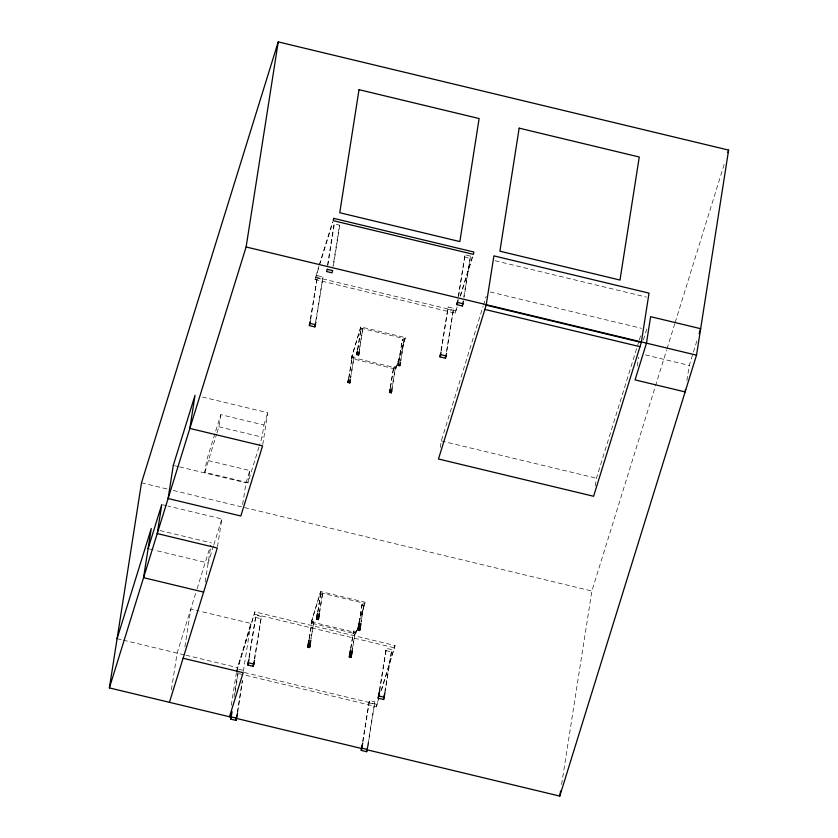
<?xml version="1.0" encoding="UTF-8"?>
<svg xmlns="http://www.w3.org/2000/svg" width="838" height="838" viewBox="0 0 838 838"><rect width="100%" height="100%" fill="white"/><g stroke="black" fill="none" stroke-linecap="round" stroke-linejoin="round"><path stroke-width="0.63" stroke-dasharray="4.19 3.14" d="M259.005 446.989L247.933 482.678L204.776 472.318L206.672 460.198L220.803 414.653L263.949 425.023L262.053 437.143L259.382 445.764M171.402 689.705L177.132 653.106L196.721 589.942M216.99 432.932L218.896 426.783L220.803 414.653M184.884 646.873L190.813 609.017L198.313 610.818M205.195 582.001L210.925 545.402M217.482 546.743L221.84 518.952L168.04 506.037M242.622 504.518L246.016 482.845L249.829 470.558L206.672 460.198M247.933 482.678L249.829 470.558M262.765 444.611L267.762 412.736L202.566 397.076M231.257 705.397L236.4 672.579M236.599 671.322L250.866 623.441L199.57 611.122M234.053 697.206L238.086 671.448M235.153 692.408L238.17 673.092M243.355 671.395L250.866 623.441M237.269 712.688L242.318 680.487M237.762 711.745L242.601 680.844M236.714 671.783L254.93 611.876L395.054 645.543L381.395 690.742M249.012 657.306L255.957 615.165L261.393 616.464L254.731 658.972M249.305 657.662L255.957 615.165M254.448 658.616L261.393 616.464M457.098 307.022L455.202 313.15L315.078 279.494L318.869 266.128M310.385 319.152L317.529 275.712L322.965 277.022L315.905 322.096M310.668 319.508L317.529 275.712M315.622 321.74L322.965 277.022M327.564 265.08L334.016 223.872L339.453 225.171L333 266.39M327.847 265.437L334.509 222.939M333.482 265.457L339.935 224.238M397.652 363.084L395.766 369.149L351.258 358.454L360.843 326.914L405.362 337.609L398.019 361.869M348.608 378.766L352.285 356.454L354.003 356.873L350.693 378.032M348.964 377.624L352.285 356.454M356.695 630.134L355.563 633.769L311.055 623.084L320.65 591.544L365.159 602.239L359.324 621.649M309.191 638.409L312.082 621.073L313.81 621.492L311.076 638.923M309.348 638.514L312.082 621.073M350.535 377.938L354.003 356.873M310.919 638.828L313.81 621.492M351.258 358.454L360.843 326.914M357.554 349.603L361.031 328.538L362.76 328.957L359.251 351.363M357.721 349.708L361.031 328.538M311.055 623.084L320.65 591.544M317.749 611.74L320.828 593.157L322.557 593.576L319.634 612.253M317.906 611.834L320.828 593.157M359.282 350.022L362.76 328.957M319.477 612.159L322.557 593.576M390.309 387.439L393.787 366.374L395.505 366.793L391.995 389.199M390.466 387.544L393.787 366.374M350.693 648.329L353.584 631.004L355.312 631.412L352.578 648.842M350.85 648.434L353.584 631.004M391.838 389.104L395.505 366.793M395.766 369.149L405.362 337.609M352.222 649.995L355.312 631.412M355.563 633.769L356.506 630.124M398.71 361.733L402.376 339.421L404.105 339.84L400.784 361.01M398.867 361.838L402.376 339.421M359.093 622.624L362.173 604.051L363.901 604.46L361.178 621.89M359.251 622.728L362.173 604.051M400.627 360.906L404.105 339.84M361.01 621.796L363.901 604.46M362.665 741.379L369.401 700.516L374.837 701.825L368.186 744.322M362.948 741.735L369.401 700.516M367.903 743.966L374.837 701.825M238.861 673.616L376.451 706.664L378.336 699.426M379.394 690.46L386.339 648.319L391.775 649.618L385.312 690.837M379.677 690.816L386.339 648.319M384.831 691.769L391.775 649.618M441.008 350.441L448.152 307.001L453.588 308.311L446.727 352.096M441.291 350.787L448.152 307.001M446.445 351.74L453.588 308.311M455.202 313.15L456.71 307.137M458.145 296.945L465.08 254.804L470.516 256.103L464.063 297.322M458.627 296.013L465.08 254.804M463.781 296.966L470.516 256.103M440.285 447.408L441.291 440.956L483.044 306.331M595.221 485.967L596.426 478.226L638.954 341.108M561.586 784.494L591.879 591.02L666.65 349.949M637.247 366.028L638.629 357.198M686.888 380.567L689.265 365.431L697.614 338.489M204.776 472.318L216.613 434.157M197.108 588.705L210.558 545.36M213.481 545.905L208.159 563.052L154.37 550.126M213.858 544.679L221.84 518.952M263.949 425.023L267.762 412.736M319.247 264.902L332.539 222.039M315.078 279.494L319.257 266.013M319.634 264.787L332.937 221.923M236.704 670.662L254.93 611.876M359.146 621.639L365.159 602.239M460.125 296.118L473.418 253.244M460.523 296.003L473.439 254.364M483.432 305.084L486.134 296.359M380.997 690.858L395.054 645.543M376.451 706.664L378.734 699.321M639.342 339.861L640.881 334.875M643.395 339.935L647.198 327.689M667.038 348.702L674.779 323.719M675.166 322.473L724.755 162.593M495.122 260.733L646.444 297.092M464.399 257.025L469.835 258.334M490.22 291.991L641.541 328.339M645.47 354.914L689.265 365.431M315.444 277.148L455.568 310.814M316.837 277.933L322.274 279.243M447.461 309.222L452.897 310.531M360.654 328.14L405.173 338.835M360.675 329.68L362.404 330.099M402.02 340.574L403.748 340.982M351.447 357.239L395.955 367.924M351.929 357.596L353.657 358.015M393.431 367.526L395.148 367.934M441.291 440.956L596.426 478.226M218.896 426.783L262.053 437.143M174.555 465.677L178.316 466.577M179.562 466.881L246.016 482.845M141.486 482.824L168.208 489.245M173.298 490.46L591.879 591.02M163.033 504.832L166.793 505.733M160.027 530.559L211.323 542.877M149.363 548.921L153.113 549.822M320.451 592.759L364.97 603.454M320.472 594.31L322.201 594.718M361.817 605.193L363.545 605.612M311.244 621.859L355.762 632.554M353.227 632.145L354.956 632.564M311.726 622.225L313.454 622.634M254.563 614.212L394.688 647.879M255.265 617.386L260.702 618.685M385.648 650.539L391.084 651.849M117.079 638.682L122.086 639.886M123.343 640.19L184.643 654.907M185.889 655.211L237.185 667.54M238.778 669.227L244.214 670.536M244.277 672.485L376.817 704.329M368.72 702.736L374.146 704.046"/><path stroke-width="1.26" d="M231.518 717.244L109.38 687.904L141.486 482.824L278.226 41.9L728.62 150.096L696.514 355.176L559.774 796.1L366.384 749.643M109.38 687.904L246.121 246.98L278.226 41.9M237.563 713.033L236.065 720.408L230.628 719.109L231.435 713.955M230.628 719.109L232.126 711.734M236.065 720.408L236.871 715.254M254.532 660.26L253.244 666.346L247.807 665.037L248.415 661.172M247.807 665.037L249.096 658.951M253.244 666.346L253.841 662.481M315.905 322.096L314.816 326.893L309.379 325.594L309.777 323.018M309.379 325.594L310.469 320.797M314.816 326.893L315.214 324.316M350.494 379.279L349.75 382.914L348.021 382.505L348.419 380.012M348.021 382.505L348.776 378.87M310.888 640.169L309.557 647.544L307.829 647.125L308.803 640.902M307.829 647.125L309.159 639.75M349.75 382.914L350.148 380.431M309.557 647.544L310.332 642.557M359.251 351.363L358.507 354.998L356.779 354.589L357.166 352.096M356.779 354.589L357.522 350.954M319.435 613.5L318.304 619.628L316.575 619.209L317.361 614.233M316.575 619.209L317.717 613.081M358.507 354.998L358.894 352.515M318.304 619.628L319.079 614.642M391.995 389.199L391.252 392.844L389.523 392.425L389.921 389.932M389.523 392.425L390.267 388.79M352.379 650.089L351.049 657.463L349.331 657.044L350.305 650.822M349.331 657.044L350.661 649.68M391.252 392.844L391.639 390.351M351.049 657.463L352.033 651.241M400.595 362.257L399.852 365.892L398.123 365.473L398.511 362.98M398.123 365.473L398.867 361.838M360.979 623.137L359.649 630.511L357.92 630.092L358.894 623.87M357.92 630.092L359.251 622.728M359.649 630.511L360.623 624.289M368.186 744.322L366.688 751.696L361.251 750.398L362.058 745.244M361.251 750.398L362.749 743.023M366.688 751.696L367.096 749.12M385.113 692.125L383.615 699.5L378.189 698.19L378.996 693.036M378.189 698.19L379.677 690.816M383.615 699.5L384.422 694.346M446.528 353.385L445.439 358.182L440.002 356.873L440.4 354.306M440.002 356.873L441.092 352.075M445.439 358.182L445.837 355.605M463.456 301.188L462.367 305.985L456.93 304.676L457.339 302.099M456.93 304.676L458.03 299.878M462.367 305.985L462.775 303.408M486.176 305.168L493.896 255.873L649.031 293.132L641.311 342.438L593.597 496.274L438.463 459.004L486.176 305.168L641.311 342.438M559.774 796.1L560.58 790.936M685.505 389.398L685.117 391.922L635.068 379.897L646.465 343.151L650.613 316.67L700.652 328.695L699.133 333.587M117.079 638.682L151.269 528.453L143.56 577.665L203.613 592.099M148.106 548.618L161.786 504.528L157.24 533.576L217.283 548L169.433 702.328M229.486 716.752L243.156 672.663L183.103 658.239M727.845 152.6L728.62 150.096M246.121 246.98L696.514 355.176M457.621 302.455L463.058 303.765M484.856 309.421L639.991 346.691M310.07 323.363L315.497 324.673M440.694 354.652L446.13 355.961M357.135 353.437L358.863 353.856M398.479 364.331L400.208 364.74M348.378 381.353L350.106 381.772M389.88 391.283L391.608 391.692M316.932 618.067L318.66 618.475M358.276 628.95L360.005 629.369M349.687 655.903L351.405 656.322M308.185 645.983L309.913 646.391M248.498 662.816L253.924 664.125M378.87 695.969L384.307 697.279M231.319 716.888L236.756 718.187M361.943 748.166L367.379 749.476M235.331 718.156L362.561 748.722M173.298 465.373L168.103 498.526L240.831 515.999L262.566 445.889L189.849 428.417L195.034 395.264L173.298 465.373M333.681 218.362L333.315 220.698L473.439 254.364L473.805 252.018L333.681 218.362M359.02 89.676L339.757 212.726L459.863 241.585L479.127 118.535L359.02 89.676M519.162 128.151L499.898 251.201L619.994 280.049L639.268 157.01L519.162 128.151M327.239 269.302L326.558 271.522L331.984 272.832L332.676 270.611L327.239 269.302"/></g></svg>
